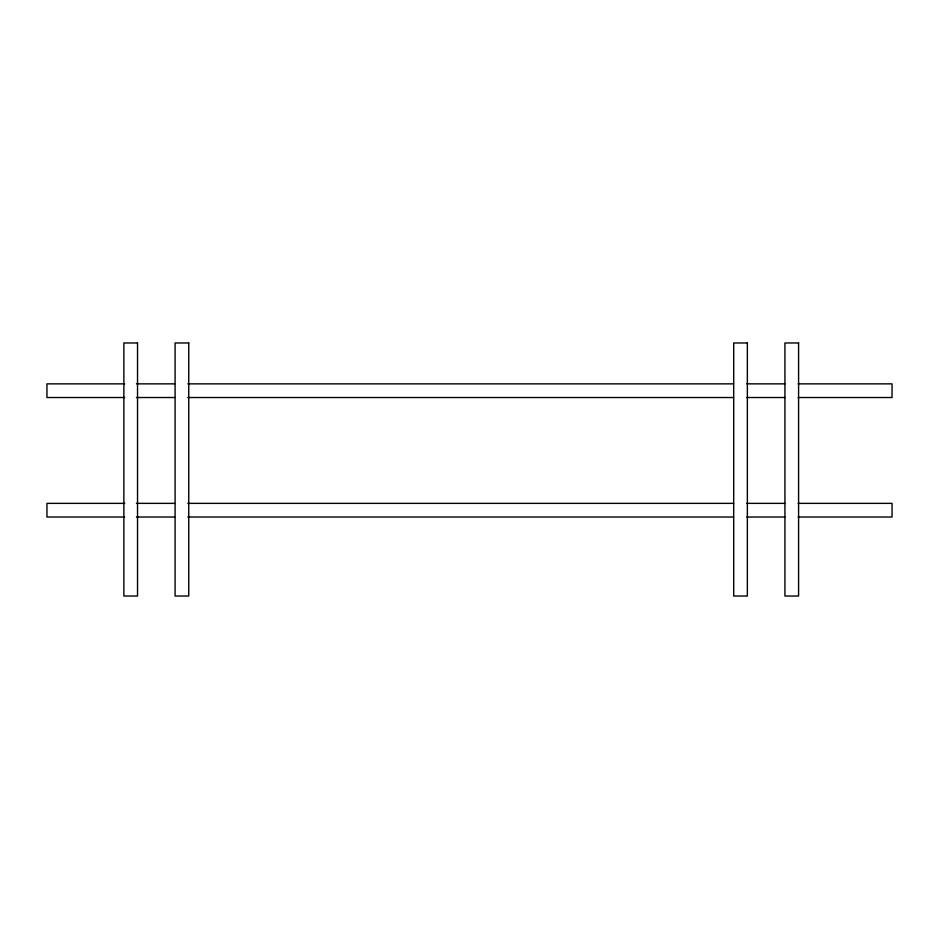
<?xml version="1.0" encoding="UTF-8"?>
<svg xmlns="http://www.w3.org/2000/svg" width="939" height="939" viewBox="0 0 939 939"><rect width="100%" height="100%" fill="white"/><g stroke="black" fill="none" stroke-linecap="round" stroke-linejoin="round"><path stroke-width="1.41" d="M124.711 383.863L46.95 383.863L46.95 397.526L124.711 397.526M136.448 383.863L174.595 383.863M187.8 383.863L733.594 383.863M746.798 383.863L784.945 383.863M798.15 383.863L892.05 383.863L892.05 397.526L798.15 397.526M136.448 397.526L174.595 397.526M187.8 397.526L733.594 397.526M746.798 397.526L784.945 397.526M124.711 503.363L46.95 503.363L46.95 517.025L124.711 517.025M136.448 503.363L174.595 503.363M187.8 503.363L733.594 503.363M746.798 503.363L784.945 503.363M798.15 503.363L892.05 503.363L892.05 517.025L798.15 517.025M136.448 517.025L174.595 517.025M187.8 517.025L733.594 517.025M746.798 517.025L784.945 517.025M137.528 342.97L123.866 342.97L123.866 596.03L137.528 596.03L137.528 342.97M188.751 342.97L175.088 342.97L175.088 596.03L188.751 596.03L188.751 342.97M747.362 342.97L733.699 342.97L733.699 596.03L747.362 596.03L747.362 342.97M798.584 342.97L784.922 342.97L784.922 596.03L798.584 596.03L798.584 342.97"/></g></svg>
